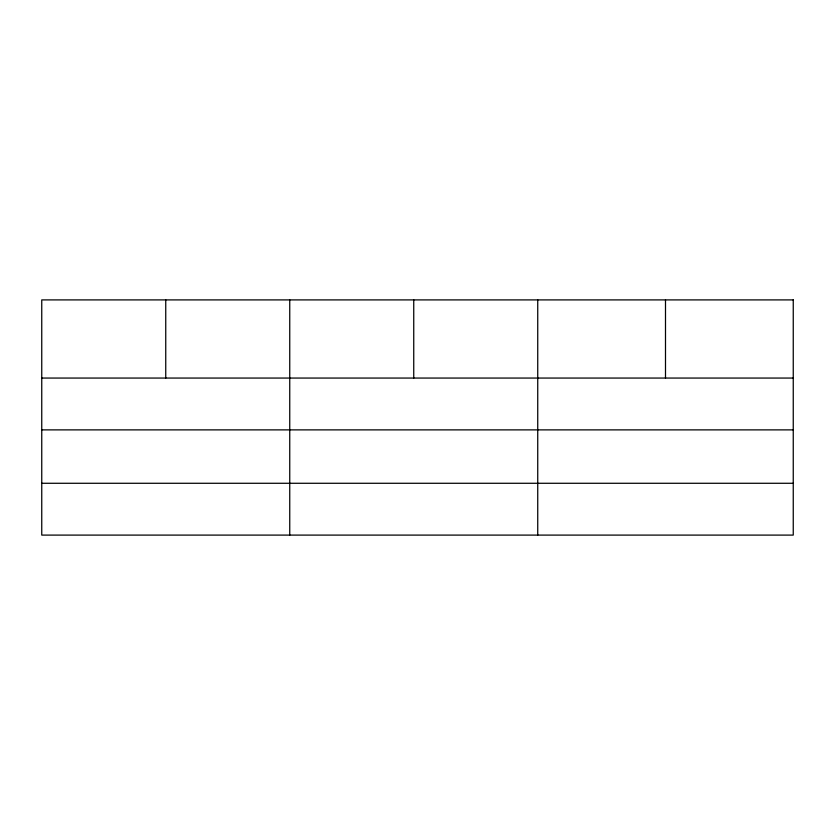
<?xml version="1.0" encoding="UTF-8"?>
<svg xmlns="http://www.w3.org/2000/svg" width="835" height="835" viewBox="0 0 835 835"><rect width="100%" height="100%" fill="white"/><g stroke="black" fill="none" stroke-linecap="round" stroke-linejoin="round"><path stroke-width="1.25" d="M41.75 378.057L793.25 378.057M41.75 429.879L793.25 429.879M41.75 483.277L793.25 483.277M665.495 299.901L665.495 378.057M537.74 299.901L537.74 535.099M413.742 299.901L413.742 378.057M289.745 299.901L289.745 535.099M165.748 299.901L165.748 378.057M793.25 299.901L41.75 299.901L41.75 535.099L793.25 535.099L793.25 299.901"/></g></svg>
